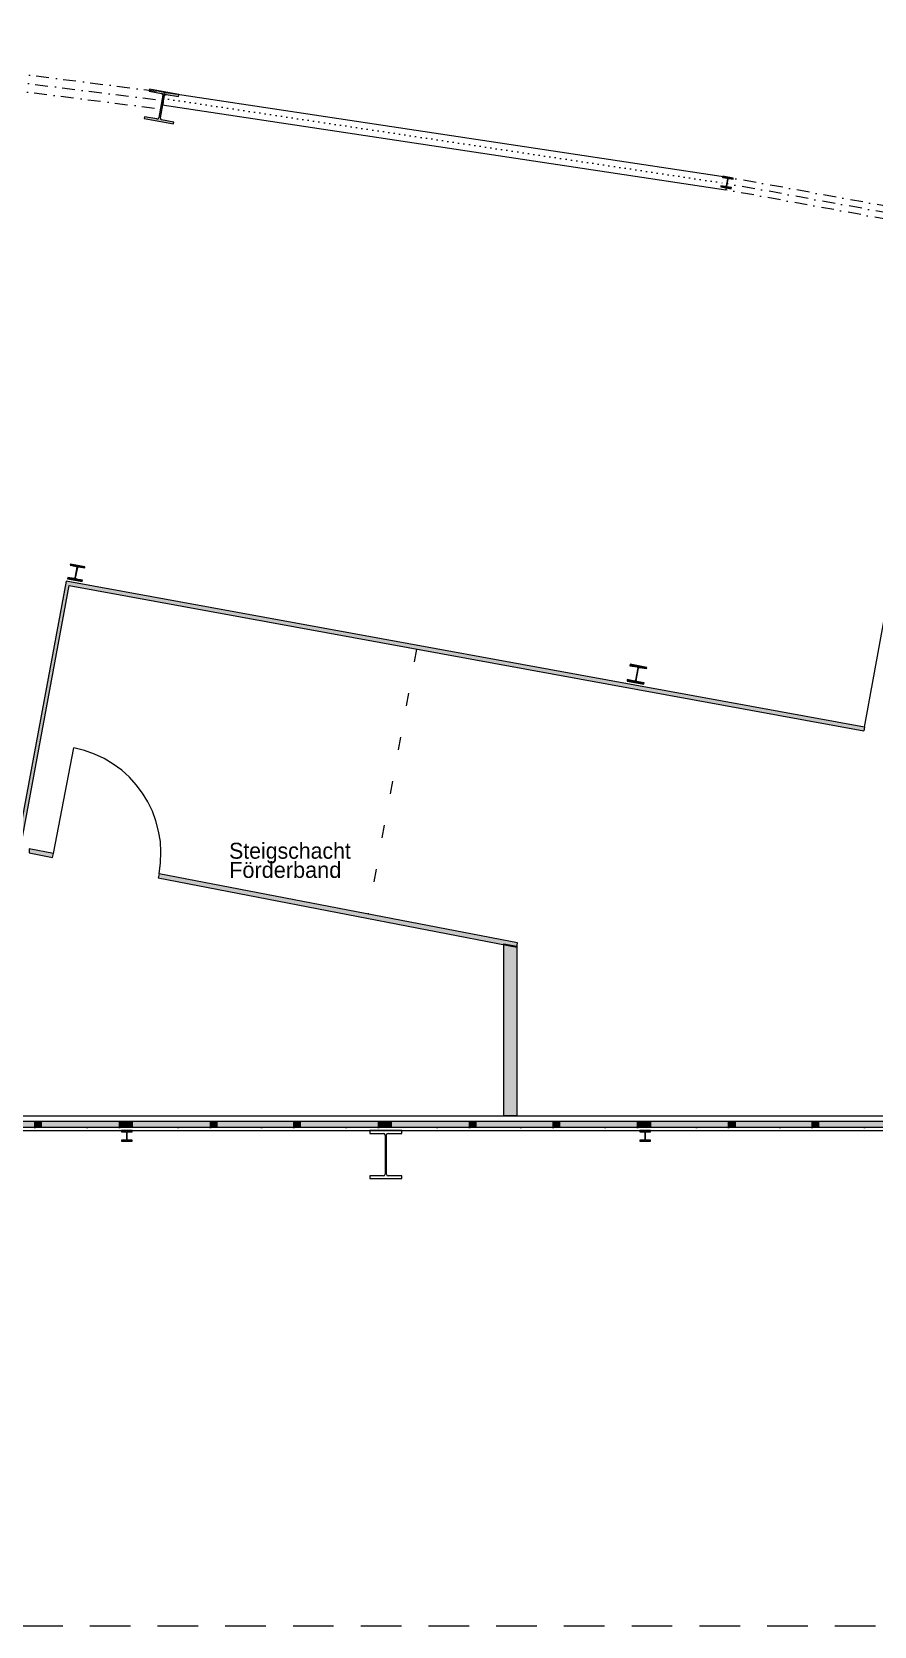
# Model space of a CAD drawing. Header units: inches. Extents: x 57357 to 155319, y 32663 to 109116.
# Drawn here: x 127324 to 135232, y 93405 to 108378 of the extents above; entities that cross this region are included whole.
import ezdxf

# ---------------------------------------------------------------- set-up
doc = ezdxf.new("R2010")
doc.units = ezdxf.units.IN
doc.header["$LTSCALE"] = 300
doc.header["$MEASUREMENT"] = 0
for name, pattern in [('Achse', [0.47, 0.01, -0.16, 0.3]), ('Punktlinie', [1.4, 0.4, -1]), ('Standardmuster', [0]), ('Strichlinie__lang', [2.12, 1.27, -0.85]), ('Strichpunktlinie', [0.85, 0.4, -0.24, 0.01, -0.2]), ('Wipeout_Contour', [1.01, 0.01, -1])]:
    doc.linetypes.add(name, pattern=pattern)
doc.layers.add('Grundebene', color=7, linetype='Continuous')
doc.styles.add('ARIAL', font='arial.ttf', dxfattribs={"height": 0.2})

# ---------------------------------------------------------------- blocks, each defined once
blk = doc.blocks.new('Color_Area-9BF')
at = {"layer": 'Grundebene', "true_color": 0xffffff, "transparency": 33554687}
blk.add_hatch(color=7, dxfattribs=at).paths.add_polyline_path([(128205, 98148), (128205, 98088), (128145, 98088), (128145, 98148)], flags=0)
at = {"layer": 'Grundebene', "color": 18, "linetype": 'Wipeout_Contour', "lineweight": 13, "true_color": 0x000000}
for p, q in [((128145, 98088), (128145, 98148)), ((128145, 98148), (128205, 98148)), ((128205, 98088), (128145, 98088)), ((128205, 98148), (128205, 98088))]:
    blk.add_line(p, q, dxfattribs=at)
blk = doc.blocks.new('Color_Area-9D1')
at = {"layer": 'Grundebene', "true_color": 0xffffff, "transparency": 33554687}
blk.add_hatch(color=7, dxfattribs=at).paths.add_polyline_path([(127351, 98088), (126627, 98088), (126627, 98148), (127351, 98148)], flags=0)
at = {"layer": 'Grundebene', "color": 18, "linetype": 'Wipeout_Contour', "lineweight": 13, "true_color": 0x000000}
for p, q in [((126627, 98088), (126627, 98148)), ((126627, 98148), (127351, 98148)), ((127351, 98088), (126627, 98088)), ((127351, 98148), (127351, 98088))]:
    blk.add_line(p, q, dxfattribs=at)
blk = doc.blocks.new('Color_Area-9DD')
at = {"layer": 'Grundebene', "true_color": 0xffffff, "transparency": 33554687}
blk.add_hatch(color=7, dxfattribs=at).paths.add_polyline_path([(127381, 98088), (127351, 98088), (127351, 98148), (127381, 98148)], flags=0)
at = {"layer": 'Grundebene', "color": 18, "linetype": 'Wipeout_Contour', "lineweight": 13, "true_color": 0x000000}
for p, q in [((127351, 98088), (127351, 98148)), ((127351, 98148), (127381, 98148)), ((127381, 98088), (127351, 98088)), ((127381, 98148), (127381, 98088))]:
    blk.add_line(p, q, dxfattribs=at)
blk = doc.blocks.new('Color_Area-9E3')
at = {"layer": 'Grundebene', "true_color": 0xffffff, "transparency": 33554687}
blk.add_hatch(color=7, dxfattribs=at).paths.add_polyline_path([(128145, 98088), (127411, 98088), (127411, 98148), (128145, 98148)], flags=0)
at = {"layer": 'Grundebene', "color": 18, "linetype": 'Wipeout_Contour', "lineweight": 13, "true_color": 0x000000}
for p, q in [((127411, 98088), (127411, 98148)), ((127411, 98148), (128145, 98148)), ((128145, 98088), (127411, 98088)), ((128145, 98148), (128145, 98088))]:
    blk.add_line(p, q, dxfattribs=at)
blk = doc.blocks.new('Color_Area-9E9')
at = {"layer": 'Grundebene', "true_color": 0xffffff, "transparency": 33554687}
blk.add_hatch(color=7, dxfattribs=at).paths.add_polyline_path([(127411, 98088), (127381, 98088), (127381, 98148), (127411, 98148)], flags=0)
at = {"layer": 'Grundebene', "color": 18, "linetype": 'Wipeout_Contour', "lineweight": 13, "true_color": 0x000000}
for p, q in [((127381, 98088), (127381, 98148)), ((127381, 98148), (127411, 98148)), ((127411, 98088), (127381, 98088)), ((127411, 98148), (127411, 98088))]:
    blk.add_line(p, q, dxfattribs=at)
blk = doc.blocks.new('Color_Area-A0F')
at = {"layer": 'Grundebene', "true_color": 0xffffff, "transparency": 33554687}
blk.add_hatch(color=7, dxfattribs=at).paths.add_polyline_path([(128205, 98088), (128205, 98148), (128265, 98148), (128265, 98088)], flags=0)
at = {"layer": 'Grundebene', "color": 18, "linetype": 'Wipeout_Contour', "lineweight": 13, "true_color": 0x000000}
for p, q in [((128205, 98088), (128205, 98148)), ((128205, 98148), (128265, 98148)), ((128265, 98088), (128205, 98088)), ((128265, 98148), (128265, 98088))]:
    blk.add_line(p, q, dxfattribs=at)
blk = doc.blocks.new('Color_Area-A15')
at = {"layer": 'Grundebene', "true_color": 0xffffff, "transparency": 33554687}
blk.add_hatch(color=7, dxfattribs=at).paths.add_polyline_path([(130638, 98148), (130638, 98088), (130578, 98088), (130578, 98148)], flags=0)
at = {"layer": 'Grundebene', "color": 18, "linetype": 'Wipeout_Contour', "lineweight": 13, "true_color": 0x000000}
for p, q in [((130578, 98088), (130578, 98148)), ((130578, 98148), (130638, 98148)), ((130638, 98088), (130578, 98088)), ((130638, 98148), (130638, 98088))]:
    blk.add_line(p, q, dxfattribs=at)
blk = doc.blocks.new('Color_Area-A1B')
at = {"layer": 'Grundebene', "true_color": 0xffffff, "transparency": 33554687}
blk.add_hatch(color=7, dxfattribs=at).paths.add_polyline_path([(129000, 98088), (128265, 98088), (128265, 98148), (129000, 98148)], flags=0)
at = {"layer": 'Grundebene', "color": 18, "linetype": 'Wipeout_Contour', "lineweight": 13, "true_color": 0x000000}
for p, q in [((128265, 98088), (128265, 98148)), ((128265, 98148), (129000, 98148)), ((129000, 98088), (128265, 98088)), ((129000, 98148), (129000, 98088))]:
    blk.add_line(p, q, dxfattribs=at)
blk = doc.blocks.new('Color_Area-A21')
at = {"layer": 'Grundebene', "true_color": 0xffffff, "transparency": 33554687}
blk.add_hatch(color=7, dxfattribs=at).paths.add_polyline_path([(129030, 98088), (129000, 98088), (129000, 98148), (129030, 98148)], flags=0)
at = {"layer": 'Grundebene', "color": 18, "linetype": 'Wipeout_Contour', "lineweight": 13, "true_color": 0x000000}
for p, q in [((129000, 98088), (129000, 98148)), ((129000, 98148), (129030, 98148)), ((129030, 98088), (129000, 98088)), ((129030, 98148), (129030, 98088))]:
    blk.add_line(p, q, dxfattribs=at)
blk = doc.blocks.new('Color_Area-A27')
at = {"layer": 'Grundebene', "true_color": 0xffffff, "transparency": 33554687}
blk.add_hatch(color=7, dxfattribs=at).paths.add_polyline_path([(129784, 98088), (129060, 98088), (129060, 98148), (129784, 98148)], flags=0)
at = {"layer": 'Grundebene', "color": 18, "linetype": 'Wipeout_Contour', "lineweight": 13, "true_color": 0x000000}
for p, q in [((129060, 98088), (129060, 98148)), ((129060, 98148), (129784, 98148)), ((129784, 98088), (129060, 98088)), ((129784, 98148), (129784, 98088))]:
    blk.add_line(p, q, dxfattribs=at)
blk = doc.blocks.new('Color_Area-A2D')
at = {"layer": 'Grundebene', "true_color": 0xffffff, "transparency": 33554687}
blk.add_hatch(color=7, dxfattribs=at).paths.add_polyline_path([(129060, 98088), (129030, 98088), (129030, 98148), (129060, 98148)], flags=0)
at = {"layer": 'Grundebene', "color": 18, "linetype": 'Wipeout_Contour', "lineweight": 13, "true_color": 0x000000}
for p, q in [((129030, 98088), (129030, 98148)), ((129030, 98148), (129060, 98148)), ((129060, 98088), (129030, 98088)), ((129060, 98148), (129060, 98088))]:
    blk.add_line(p, q, dxfattribs=at)
blk = doc.blocks.new('Color_Area-A33')
at = {"layer": 'Grundebene', "true_color": 0xffffff, "transparency": 33554687}
blk.add_hatch(color=7, dxfattribs=at).paths.add_polyline_path([(129814, 98088), (129784, 98088), (129784, 98148), (129814, 98148)], flags=0)
at = {"layer": 'Grundebene', "color": 18, "linetype": 'Wipeout_Contour', "lineweight": 13, "true_color": 0x000000}
for p, q in [((129784, 98088), (129784, 98148)), ((129784, 98148), (129814, 98148)), ((129814, 98088), (129784, 98088)), ((129814, 98148), (129814, 98088))]:
    blk.add_line(p, q, dxfattribs=at)
blk = doc.blocks.new('Color_Area-A39')
at = {"layer": 'Grundebene', "true_color": 0xffffff, "transparency": 33554687}
blk.add_hatch(color=7, dxfattribs=at).paths.add_polyline_path([(130578, 98088), (129844, 98088), (129844, 98148), (130578, 98148)], flags=0)
at = {"layer": 'Grundebene', "color": 18, "linetype": 'Wipeout_Contour', "lineweight": 13, "true_color": 0x000000}
for p, q in [((129844, 98088), (129844, 98148)), ((129844, 98148), (130578, 98148)), ((130578, 98088), (129844, 98088)), ((130578, 98148), (130578, 98088))]:
    blk.add_line(p, q, dxfattribs=at)
blk = doc.blocks.new('Color_Area-A3F')
at = {"layer": 'Grundebene', "true_color": 0xffffff, "transparency": 33554687}
blk.add_hatch(color=7, dxfattribs=at).paths.add_polyline_path([(129844, 98088), (129814, 98088), (129814, 98148), (129844, 98148)], flags=0)
at = {"layer": 'Grundebene', "color": 18, "linetype": 'Wipeout_Contour', "lineweight": 13, "true_color": 0x000000}
for p, q in [((129814, 98088), (129814, 98148)), ((129814, 98148), (129844, 98148)), ((129844, 98088), (129814, 98088)), ((129844, 98148), (129844, 98088))]:
    blk.add_line(p, q, dxfattribs=at)
blk = doc.blocks.new('Color_Area-A65')
at = {"layer": 'Grundebene', "true_color": 0xffffff, "transparency": 33554687}
blk.add_hatch(color=7, dxfattribs=at).paths.add_polyline_path([(130638, 98088), (130638, 98148), (130698, 98148), (130698, 98088)], flags=0)
at = {"layer": 'Grundebene', "color": 18, "linetype": 'Wipeout_Contour', "lineweight": 13, "true_color": 0x000000}
for p, q in [((130638, 98088), (130638, 98148)), ((130638, 98148), (130698, 98148)), ((130698, 98088), (130638, 98088)), ((130698, 98148), (130698, 98088))]:
    blk.add_line(p, q, dxfattribs=at)
blk = doc.blocks.new('Color_Area-A6B')
at = {"layer": 'Grundebene', "true_color": 0xffffff, "transparency": 33554687}
blk.add_hatch(color=7, dxfattribs=at).paths.add_polyline_path([(133071, 98148), (133071, 98088), (133011, 98088), (133011, 98148)], flags=0)
at = {"layer": 'Grundebene', "color": 18, "linetype": 'Wipeout_Contour', "lineweight": 13, "true_color": 0x000000}
for p, q in [((133011, 98088), (133011, 98148)), ((133011, 98148), (133071, 98148)), ((133071, 98088), (133011, 98088)), ((133071, 98148), (133071, 98088))]:
    blk.add_line(p, q, dxfattribs=at)
blk = doc.blocks.new('Color_Area-A71')
at = {"layer": 'Grundebene', "true_color": 0xffffff, "transparency": 33554687}
blk.add_hatch(color=7, dxfattribs=at).paths.add_polyline_path([(131433, 98088), (130698, 98088), (130698, 98148), (131433, 98148)], flags=0)
at = {"layer": 'Grundebene', "color": 18, "linetype": 'Wipeout_Contour', "lineweight": 13, "true_color": 0x000000}
for p, q in [((130698, 98088), (130698, 98148)), ((130698, 98148), (131433, 98148)), ((131433, 98088), (130698, 98088)), ((131433, 98148), (131433, 98088))]:
    blk.add_line(p, q, dxfattribs=at)
blk = doc.blocks.new('Color_Area-A77')
at = {"layer": 'Grundebene', "true_color": 0xffffff, "transparency": 33554687}
blk.add_hatch(color=7, dxfattribs=at).paths.add_polyline_path([(131463, 98088), (131433, 98088), (131433, 98148), (131463, 98148)], flags=0)
at = {"layer": 'Grundebene', "color": 18, "linetype": 'Wipeout_Contour', "lineweight": 13, "true_color": 0x000000}
for p, q in [((131433, 98088), (131433, 98148)), ((131433, 98148), (131463, 98148)), ((131463, 98088), (131433, 98088)), ((131463, 98148), (131463, 98088))]:
    blk.add_line(p, q, dxfattribs=at)
blk = doc.blocks.new('Color_Area-A7D')
at = {"layer": 'Grundebene', "true_color": 0xffffff, "transparency": 33554687}
blk.add_hatch(color=7, dxfattribs=at).paths.add_polyline_path([(132217, 98088), (131493, 98088), (131493, 98148), (132217, 98148)], flags=0)
at = {"layer": 'Grundebene', "color": 18, "linetype": 'Wipeout_Contour', "lineweight": 13, "true_color": 0x000000}
for p, q in [((131493, 98088), (131493, 98148)), ((131493, 98148), (132217, 98148)), ((132217, 98088), (131493, 98088)), ((132217, 98148), (132217, 98088))]:
    blk.add_line(p, q, dxfattribs=at)
blk = doc.blocks.new('Color_Area-A83')
at = {"layer": 'Grundebene', "true_color": 0xffffff, "transparency": 33554687}
blk.add_hatch(color=7, dxfattribs=at).paths.add_polyline_path([(131493, 98088), (131463, 98088), (131463, 98148), (131493, 98148)], flags=0)
at = {"layer": 'Grundebene', "color": 18, "linetype": 'Wipeout_Contour', "lineweight": 13, "true_color": 0x000000}
for p, q in [((131463, 98088), (131463, 98148)), ((131463, 98148), (131493, 98148)), ((131493, 98088), (131463, 98088)), ((131493, 98148), (131493, 98088))]:
    blk.add_line(p, q, dxfattribs=at)
blk = doc.blocks.new('Color_Area-A89')
at = {"layer": 'Grundebene', "true_color": 0xffffff, "transparency": 33554687}
blk.add_hatch(color=7, dxfattribs=at).paths.add_polyline_path([(132247, 98088), (132217, 98088), (132217, 98148), (132247, 98148)], flags=0)
at = {"layer": 'Grundebene', "color": 18, "linetype": 'Wipeout_Contour', "lineweight": 13, "true_color": 0x000000}
for p, q in [((132217, 98088), (132217, 98148)), ((132217, 98148), (132247, 98148)), ((132247, 98088), (132217, 98088)), ((132247, 98148), (132247, 98088))]:
    blk.add_line(p, q, dxfattribs=at)
blk = doc.blocks.new('Color_Area-A8F')
at = {"layer": 'Grundebene', "true_color": 0xffffff, "transparency": 33554687}
blk.add_hatch(color=7, dxfattribs=at).paths.add_polyline_path([(133011, 98088), (132277, 98088), (132277, 98148), (133011, 98148)], flags=0)
at = {"layer": 'Grundebene', "color": 18, "linetype": 'Wipeout_Contour', "lineweight": 13, "true_color": 0x000000}
for p, q in [((132277, 98088), (132277, 98148)), ((132277, 98148), (133011, 98148)), ((133011, 98088), (132277, 98088)), ((133011, 98148), (133011, 98088))]:
    blk.add_line(p, q, dxfattribs=at)
blk = doc.blocks.new('Color_Area-A95')
at = {"layer": 'Grundebene', "true_color": 0xffffff, "transparency": 33554687}
blk.add_hatch(color=7, dxfattribs=at).paths.add_polyline_path([(132277, 98088), (132247, 98088), (132247, 98148), (132277, 98148)], flags=0)
at = {"layer": 'Grundebene', "color": 18, "linetype": 'Wipeout_Contour', "lineweight": 13, "true_color": 0x000000}
for p, q in [((132247, 98088), (132247, 98148)), ((132247, 98148), (132277, 98148)), ((132277, 98088), (132247, 98088)), ((132277, 98148), (132277, 98088))]:
    blk.add_line(p, q, dxfattribs=at)
blk = doc.blocks.new('Color_Area-ABB')
at = {"layer": 'Grundebene', "true_color": 0xffffff, "transparency": 33554687}
blk.add_hatch(color=7, dxfattribs=at).paths.add_polyline_path([(133071, 98088), (133071, 98148), (133131, 98148), (133131, 98088)], flags=0)
at = {"layer": 'Grundebene', "color": 18, "linetype": 'Wipeout_Contour', "lineweight": 13, "true_color": 0x000000}
for p, q in [((133071, 98088), (133071, 98148)), ((133071, 98148), (133131, 98148)), ((133131, 98088), (133071, 98088)), ((133131, 98148), (133131, 98088))]:
    blk.add_line(p, q, dxfattribs=at)
blk = doc.blocks.new('Color_Area-AC7')
at = {"layer": 'Grundebene', "true_color": 0xffffff, "transparency": 33554687}
blk.add_hatch(color=7, dxfattribs=at).paths.add_polyline_path([(133866, 98088), (133131, 98088), (133131, 98148), (133866, 98148)], flags=0)
at = {"layer": 'Grundebene', "color": 18, "linetype": 'Wipeout_Contour', "lineweight": 13, "true_color": 0x000000}
for p, q in [((133131, 98088), (133131, 98148)), ((133131, 98148), (133866, 98148)), ((133866, 98088), (133131, 98088)), ((133866, 98148), (133866, 98088))]:
    blk.add_line(p, q, dxfattribs=at)
blk = doc.blocks.new('Color_Area-ACD')
at = {"layer": 'Grundebene', "true_color": 0xffffff, "transparency": 33554687}
blk.add_hatch(color=7, dxfattribs=at).paths.add_polyline_path([(133896, 98088), (133866, 98088), (133866, 98148), (133896, 98148)], flags=0)
at = {"layer": 'Grundebene', "color": 18, "linetype": 'Wipeout_Contour', "lineweight": 13, "true_color": 0x000000}
for p, q in [((133866, 98088), (133866, 98148)), ((133866, 98148), (133896, 98148)), ((133896, 98088), (133866, 98088)), ((133896, 98148), (133896, 98088))]:
    blk.add_line(p, q, dxfattribs=at)
blk = doc.blocks.new('Color_Area-AD3')
at = {"layer": 'Grundebene', "true_color": 0xffffff, "transparency": 33554687}
blk.add_hatch(color=7, dxfattribs=at).paths.add_polyline_path([(134650, 98088), (133926, 98088), (133926, 98148), (134650, 98148)], flags=0)
at = {"layer": 'Grundebene', "color": 18, "linetype": 'Wipeout_Contour', "lineweight": 13, "true_color": 0x000000}
for p, q in [((133926, 98088), (133926, 98148)), ((133926, 98148), (134650, 98148)), ((134650, 98088), (133926, 98088)), ((134650, 98148), (134650, 98088))]:
    blk.add_line(p, q, dxfattribs=at)
blk = doc.blocks.new('Color_Area-AD9')
at = {"layer": 'Grundebene', "true_color": 0xffffff, "transparency": 33554687}
blk.add_hatch(color=7, dxfattribs=at).paths.add_polyline_path([(133926, 98088), (133896, 98088), (133896, 98148), (133926, 98148)], flags=0)
at = {"layer": 'Grundebene', "color": 18, "linetype": 'Wipeout_Contour', "lineweight": 13, "true_color": 0x000000}
for p, q in [((133896, 98088), (133896, 98148)), ((133896, 98148), (133926, 98148)), ((133926, 98088), (133896, 98088)), ((133926, 98148), (133926, 98088))]:
    blk.add_line(p, q, dxfattribs=at)
blk = doc.blocks.new('Color_Area-ADF')
at = {"layer": 'Grundebene', "true_color": 0xffffff, "transparency": 33554687}
blk.add_hatch(color=7, dxfattribs=at).paths.add_polyline_path([(134680, 98088), (134650, 98088), (134650, 98148), (134680, 98148)], flags=0)
at = {"layer": 'Grundebene', "color": 18, "linetype": 'Wipeout_Contour', "lineweight": 13, "true_color": 0x000000}
for p, q in [((134650, 98088), (134650, 98148)), ((134650, 98148), (134680, 98148)), ((134680, 98088), (134650, 98088)), ((134680, 98148), (134680, 98088))]:
    blk.add_line(p, q, dxfattribs=at)
blk = doc.blocks.new('Color_Area-AE5')
at = {"layer": 'Grundebene', "true_color": 0xffffff, "transparency": 33554687}
blk.add_hatch(color=7, dxfattribs=at).paths.add_polyline_path([(135444, 98088), (134710, 98088), (134710, 98148), (135444, 98148)], flags=0)
at = {"layer": 'Grundebene', "color": 18, "linetype": 'Wipeout_Contour', "lineweight": 13, "true_color": 0x000000}
for p, q in [((134710, 98088), (134710, 98148)), ((134710, 98148), (135444, 98148)), ((135444, 98088), (134710, 98088)), ((135444, 98148), (135444, 98088))]:
    blk.add_line(p, q, dxfattribs=at)
blk = doc.blocks.new('Color_Area-AEB')
at = {"layer": 'Grundebene', "true_color": 0xffffff, "transparency": 33554687}
blk.add_hatch(color=7, dxfattribs=at).paths.add_polyline_path([(134710, 98088), (134680, 98088), (134680, 98148), (134710, 98148)], flags=0)
at = {"layer": 'Grundebene', "color": 18, "linetype": 'Wipeout_Contour', "lineweight": 13, "true_color": 0x000000}
for p, q in [((134680, 98088), (134680, 98148)), ((134680, 98148), (134710, 98148)), ((134710, 98088), (134680, 98088)), ((134710, 98148), (134710, 98088))]:
    blk.add_line(p, q, dxfattribs=at)
blk = doc.blocks.new('Color_Area-245F')
at = {"layer": 'Grundebene', "true_color": 0x000000, "transparency": 33554687}
blk.add_hatch(color=18, dxfattribs=at).paths.add_polyline_path([(131876, 99792), (131876, 98198), (131756, 98198), (131756, 99814)], flags=0)
at = {"layer": 'Grundebene', "color": 18, "linetype": 'Continuous', "lineweight": 13, "true_color": 0x000000}
blk.add_lwpolyline([(131876, 99792), (131876, 98198), (131756, 98198), (131756, 99814), (131876, 99792)], dxfattribs=at)
blk = doc.blocks.new('Color_Area-2463')
at = {"layer": 'Grundebene', "true_color": 0x000000, "transparency": 33554687}
h = blk.add_hatch(color=18, dxfattribs=at)
h.paths.add_polyline_path([(137828, 98633), (143124, 97611), (143131, 97650), (137836, 98672)], flags=0)
h.paths.add_polyline_path([(127519, 100623), (127526, 100662), (127297, 100706), (127297, 100666)], flags=0)
h.paths.add_polyline_path([(131876, 99782), (131883, 99821), (128518, 100471), (128510, 100431)], flags=0)
at = {"layer": 'Grundebene', "color": 18, "linetype": 'Continuous', "lineweight": 13, "true_color": 0x000000}
for points in [[(127519, 100623), (127526, 100662), (127297, 100706), (127297, 100666), (127519, 100623)], [(131876, 99782), (131883, 99821), (128518, 100471), (128510, 100431), (131876, 99782)], [(137828, 98633), (143124, 97611), (143131, 97650), (137836, 98672), (137828, 98633)]]:
    blk.add_lwpolyline(points, dxfattribs=at)
blk = doc.blocks.new('door-246F')
at = {"layer": 'Grundebene', "color": 18, "linetype": 'Standardmuster', "lineweight": 13, "true_color": 0x000000}
blk.add_line((127526, 100662), (127718, 101654), dxfattribs=at)
blk.add_arc((127526, 100662), 1010, 349.0758, 79.0758, dxfattribs=at)

msp = doc.modelspace()

# ---------------------------------------------------------------- hatches: boundary and pattern name
at = {"layer": 'Grundebene', "true_color": 0x000000, "transparency": 33554687}
for points in [[(128657, 107530), (128654, 107513), (128379, 107563), (128382, 107581), (128501, 107559), (128509, 107561), (128514, 107568), (128555, 107786), (128552, 107794), (128546, 107799), (128426, 107821), (128429, 107839), (128705, 107788), (128702, 107770), (128582, 107792), (128574, 107790), (128569, 107783), (128529, 107565), (128532, 107557), (128538, 107552)], [(133893, 106915), (133891, 106905), (133793, 106923), (133794, 106933), (133836, 106925), (133839, 106926), (133841, 106929), (133854, 106998), (133853, 107002), (133851, 107004), (133809, 107011), (133811, 107021), (133909, 107003), (133907, 106993), (133865, 107001), (133862, 107000), (133860, 106997), (133847, 106927), (133848, 106924), (133851, 106922)], [(127799, 103229), (127797, 103217), (127659, 103242), (127662, 103254), (127722, 103243), (127725, 103244), (127728, 103247), (127747, 103351), (127746, 103354), (127743, 103357), (127683, 103368), (127685, 103380), (127822, 103354), (127820, 103343), (127760, 103354), (127756, 103353), (127754, 103350), (127735, 103246), (127736, 103242), (127739, 103240)], [(127177, 100689), (127646, 103218), (127674, 103177), (127192, 100575)], [(135141, 101846), (135134, 101812), (127674, 103177), (127646, 103218)], [(133072, 102265), (133070, 102252), (132912, 102281), (132914, 102294), (132983, 102281), (132988, 102282), (132990, 102286), (133012, 102406), (133011, 102410), (133008, 102413), (132939, 102425), (132941, 102438), (133098, 102409), (133096, 102397), (133027, 102409), (133023, 102408), (133020, 102404), (132998, 102284), (133000, 102280), (133003, 102277)]]:
    msp.add_hatch(color=18, dxfattribs=at).paths.add_polyline_path(points, flags=0)

# ---------------------------------------------------------------- linework, layer by layer
at = {"layer": 'Grundebene', "color": 18, "linetype": 'Strichpunktlinie', "lineweight": 13, "true_color": 0x000000}
for p, q in [((124065, 108298), (128557, 107733)), ((124075, 108378), (128567, 107812)), ((124055, 108219), (128547, 107653)), ((124055, 108219), (128547, 107653)), ((128508, 107823), (128626, 107801)), ((128567, 107812), (128547, 107653)), ((133810, 107021), (133909, 107003)), ((133859, 107012), (133838, 106894)), ((139129, 105987), (133849, 106953)), ((139140, 106046), (133859, 107012)), ((139119, 105928), (133838, 106894)), ((139119, 105928), (133838, 106894)), ((127753, 103367), (127728, 103229)), ((127669, 103240), (127787, 103219)), ((132942, 102275), (133040, 102257))]:
    msp.add_line(p, q, dxfattribs=at)
at = {"layer": 'Grundebene', "color": 18, "linetype": 'Continuous', "lineweight": 13, "true_color": 0x000000}
for p, q in [((128429, 107839), (128426, 107821)), ((128426, 107821), (128542, 107800)), ((128705, 107788), (128429, 107839)), ((128566, 107812), (128548, 107693)), ((128566, 107812), (133859, 107012)), ((128554, 107782), (128515, 107572)), ((128530, 107569), (128569, 107779)), ((128548, 107693), (133841, 106894)), ((128548, 107693), (133841, 106894)), ((128586, 107791), (128702, 107770)), ((128702, 107770), (128705, 107788)), ((128382, 107581), (128379, 107563)), ((128379, 107563), (128654, 107513)), ((128498, 107560), (128382, 107581)), ((128657, 107530), (128542, 107551)), ((128654, 107513), (128657, 107530)), ((133794, 106933), (133793, 106923)), ((133793, 106923), (133891, 106905)), ((133835, 106925), (133794, 106933)), ((133811, 107021), (133809, 107011)), ((133809, 107011), (133849, 107004)), ((133909, 107003), (133811, 107021)), ((133859, 107012), (133841, 106894)), ((133854, 106997), (133842, 106930)), ((133848, 106929), (133860, 106996)), ((133893, 106915), (133852, 106922)), ((133867, 107001), (133907, 106993)), ((133891, 106905), (133893, 106915)), ((133907, 106993), (133909, 107003)), ((127685, 103380), (127683, 103368)), ((127683, 103368), (127741, 103357)), ((127822, 103354), (127685, 103380)), ((127747, 103349), (127728, 103249)), ((127735, 103247), (127754, 103348)), ((127762, 103353), (127820, 103343)), ((127820, 103343), (127822, 103354)), ((127192, 100575), (127674, 103177)), ((127646, 103218), (127196, 100789)), ((135141, 101846), (127646, 103218)), ((127662, 103254), (127659, 103242)), ((127659, 103242), (127797, 103217)), ((127720, 103243), (127662, 103254)), ((127674, 103177), (135134, 101812)), ((127799, 103229), (127741, 103239)), ((127797, 103217), (127799, 103229)), ((135141, 101846), (135323, 102840)), ((132941, 102438), (132939, 102425)), ((132939, 102425), (133006, 102413)), ((133098, 102409), (132941, 102438)), ((132914, 102294), (132912, 102281)), ((132912, 102281), (133070, 102252)), ((132981, 102281), (132914, 102294)), ((133012, 102404), (132991, 102288)), ((132999, 102286), (133020, 102402)), ((133072, 102265), (133005, 102277)), ((133029, 102409), (133096, 102397)), ((133096, 102397), (133098, 102409)), ((133070, 102252), (133072, 102265)), ((135141, 101846), (135134, 101812)), ((125772, 98198), (128205, 98198)), ((126627, 98148), (127351, 98148)), ((127351, 98088), (126627, 98088)), ((127351, 98088), (127351, 98148)), ((127351, 98148), (127381, 98148)), ((127381, 98088), (127351, 98088)), ((127381, 98148), (127381, 98088)), ((127381, 98088), (127381, 98148)), ((127381, 98148), (127411, 98148)), ((127411, 98088), (127381, 98088)), ((127411, 98148), (128145, 98148)), ((127411, 98148), (127411, 98088)), ((128145, 98088), (127411, 98088)), ((128145, 98088), (128145, 98148)), ((128145, 98148), (128205, 98148)), ((128205, 98088), (128145, 98088)), ((128205, 98198), (130638, 98198)), ((128205, 98088), (128205, 98148)), ((128205, 98148), (128265, 98148)), ((128205, 98088), (128205, 98148)), ((128265, 98088), (128205, 98088)), ((128265, 98148), (128265, 98088)), ((128265, 98148), (129000, 98148)), ((129000, 98088), (128265, 98088)), ((129000, 98088), (129000, 98148)), ((129000, 98148), (129030, 98148)), ((129030, 98088), (129000, 98088)), ((129030, 98148), (129030, 98088)), ((129030, 98088), (129030, 98148)), ((129030, 98148), (129060, 98148)), ((129060, 98088), (129030, 98088)), ((129060, 98148), (129784, 98148)), ((129060, 98148), (129060, 98088)), ((129784, 98088), (129060, 98088)), ((129784, 98088), (129784, 98148)), ((129784, 98148), (129814, 98148)), ((129814, 98088), (129784, 98088)), ((129814, 98148), (129814, 98088)), ((129814, 98088), (129814, 98148)), ((129814, 98148), (129844, 98148)), ((129844, 98088), (129814, 98088)), ((129844, 98148), (130578, 98148)), ((129844, 98148), (129844, 98088)), ((130578, 98088), (129844, 98088)), ((130578, 98088), (130578, 98148)), ((130578, 98148), (130638, 98148)), ((130638, 98088), (130578, 98088)), ((130638, 98198), (133071, 98198)), ((130638, 98088), (130638, 98148)), ((130638, 98148), (130698, 98148)), ((130638, 98088), (130638, 98148)), ((130698, 98088), (130638, 98088)), ((130698, 98148), (130698, 98088)), ((130698, 98148), (131433, 98148)), ((131433, 98088), (130698, 98088)), ((131433, 98088), (131433, 98148)), ((131433, 98148), (131463, 98148)), ((131463, 98088), (131433, 98088)), ((131463, 98148), (131463, 98088)), ((131463, 98088), (131463, 98148)), ((131463, 98148), (131493, 98148)), ((131493, 98088), (131463, 98088)), ((131493, 98148), (132217, 98148)), ((131493, 98148), (131493, 98088)), ((132217, 98088), (131493, 98088)), ((132217, 98088), (132217, 98148)), ((132217, 98148), (132247, 98148)), ((132247, 98088), (132217, 98088)), ((132247, 98148), (132247, 98088)), ((132247, 98088), (132247, 98148)), ((132247, 98148), (132277, 98148)), ((132277, 98088), (132247, 98088)), ((132277, 98148), (133011, 98148)), ((132277, 98148), (132277, 98088)), ((133011, 98088), (132277, 98088)), ((133011, 98088), (133011, 98148)), ((133011, 98148), (133071, 98148)), ((133071, 98088), (133011, 98088)), ((133071, 98198), (135504, 98198)), ((133071, 98088), (133071, 98148)), ((133071, 98148), (133131, 98148)), ((133071, 98088), (133071, 98148)), ((133131, 98088), (133071, 98088)), ((133131, 98148), (133131, 98088)), ((133131, 98148), (133866, 98148)), ((133866, 98088), (133131, 98088)), ((133866, 98088), (133866, 98148)), ((133866, 98148), (133896, 98148)), ((133896, 98088), (133866, 98088)), ((133896, 98148), (133896, 98088)), ((133896, 98088), (133896, 98148)), ((133896, 98148), (133926, 98148)), ((133926, 98088), (133896, 98088)), ((133926, 98148), (134650, 98148)), ((133926, 98148), (133926, 98088)), ((134650, 98088), (133926, 98088)), ((134650, 98088), (134650, 98148)), ((134650, 98148), (134680, 98148)), ((134680, 98088), (134650, 98088)), ((134680, 98148), (134680, 98088)), ((134680, 98088), (134680, 98148)), ((134680, 98148), (134710, 98148)), ((134710, 98088), (134680, 98088)), ((134710, 98148), (135444, 98148)), ((134710, 98148), (134710, 98088)), ((135444, 98088), (134710, 98088)), ((125772, 98058), (128205, 98058)), ((128264, 98058), (128164, 98058)), ((128164, 98058), (128164, 98048)), ((128164, 98048), (128205, 98048)), ((128205, 97968), (128164, 97968)), ((128164, 97968), (128164, 97958)), ((128164, 97958), (128264, 97958)), ((128205, 98058), (130638, 98058)), ((128211, 98042), (128211, 97974)), ((128217, 97974), (128217, 98042)), ((128223, 98048), (128264, 98048)), ((128264, 97968), (128223, 97968)), ((128264, 98048), (128264, 98058)), ((128264, 97958), (128264, 97968)), ((130797, 98058), (130497, 98058)), ((130497, 98058), (130497, 98032)), ((130497, 98032), (130626, 98032)), ((130638, 98058), (133071, 98058)), ((130640, 98018), (130640, 97648)), ((130654, 97648), (130654, 98018)), ((130668, 98032), (130797, 98032)), ((130797, 98032), (130797, 98058)), ((133131, 98058), (133031, 98058)), ((133031, 98058), (133031, 98048)), ((133031, 98048), (133072, 98048)), ((133072, 97968), (133031, 97968)), ((133031, 97968), (133031, 97958)), ((133031, 97958), (133131, 97958)), ((133071, 98058), (135504, 98058)), ((133078, 98042), (133078, 97974)), ((133084, 97974), (133084, 98042)), ((133090, 98048), (133131, 98048)), ((133131, 97968), (133090, 97968)), ((133131, 98048), (133131, 98058)), ((133131, 97958), (133131, 97968)), ((130626, 97634), (130497, 97634)), ((130497, 97634), (130497, 97608)), ((130797, 97634), (130668, 97634)), ((130797, 97608), (130797, 97634)), ((130497, 97608), (130797, 97608))]:
    msp.add_line(p, q, dxfattribs=at)
at = {"layer": 'Grundebene', "color": 18, "linetype": 'Achse', "lineweight": 13, "true_color": 0x000000}
msp.add_line((128557, 107753), (133850, 106953), dxfattribs=at)
at = {"layer": 'Grundebene', "color": 18, "linetype": 'Punktlinie', "lineweight": 13, "true_color": 0x000000}
msp.add_line((130935, 102580), (130480, 100092), dxfattribs=at)
at = {"layer": 'Grundebene', "color": 18, "linetype": 'Strichlinie__lang', "lineweight": 13, "true_color": 0x000000}
msp.add_line((137789, 93405), (64864, 93405), dxfattribs=at)
at = {"layer": 'Grundebene', "color": 18, "linetype": 'Wipeout_Contour', "lineweight": 13, "true_color": 0x000000}
for points in [[(126627, 98088), (126627, 98148), (127351, 98148), (127351, 98088), (126627, 98088)], [(127351, 98088), (127351, 98148), (127381, 98148), (127381, 98088), (127351, 98088)], [(127381, 98088), (127381, 98148), (127411, 98148), (127411, 98088), (127381, 98088)], [(127411, 98088), (127411, 98148), (128145, 98148), (128145, 98088), (127411, 98088)], [(128205, 98088), (128145, 98088), (128145, 98148), (128205, 98148), (128205, 98088)], [(128205, 98148), (128265, 98148), (128265, 98088), (128205, 98088), (128205, 98148)], [(128265, 98088), (128265, 98148), (129000, 98148), (129000, 98088), (128265, 98088)], [(129000, 98088), (129000, 98148), (129030, 98148), (129030, 98088), (129000, 98088)], [(129030, 98088), (129030, 98148), (129060, 98148), (129060, 98088), (129030, 98088)], [(129060, 98088), (129060, 98148), (129784, 98148), (129784, 98088), (129060, 98088)], [(129784, 98088), (129784, 98148), (129814, 98148), (129814, 98088), (129784, 98088)], [(129814, 98088), (129814, 98148), (129844, 98148), (129844, 98088), (129814, 98088)], [(129844, 98088), (129844, 98148), (130578, 98148), (130578, 98088), (129844, 98088)], [(130638, 98088), (130578, 98088), (130578, 98148), (130638, 98148), (130638, 98088)], [(130638, 98148), (130698, 98148), (130698, 98088), (130638, 98088), (130638, 98148)], [(130698, 98088), (130698, 98148), (131433, 98148), (131433, 98088), (130698, 98088)], [(131433, 98088), (131433, 98148), (131463, 98148), (131463, 98088), (131433, 98088)], [(131463, 98088), (131463, 98148), (131493, 98148), (131493, 98088), (131463, 98088)], [(131493, 98088), (131493, 98148), (132217, 98148), (132217, 98088), (131493, 98088)], [(132217, 98088), (132217, 98148), (132247, 98148), (132247, 98088), (132217, 98088)], [(132247, 98088), (132247, 98148), (132277, 98148), (132277, 98088), (132247, 98088)], [(132277, 98088), (132277, 98148), (133011, 98148), (133011, 98088), (132277, 98088)], [(133071, 98088), (133011, 98088), (133011, 98148), (133071, 98148), (133071, 98088)], [(133071, 98148), (133131, 98148), (133131, 98088), (133071, 98088), (133071, 98148)], [(133131, 98088), (133131, 98148), (133866, 98148), (133866, 98088), (133131, 98088)], [(133866, 98088), (133866, 98148), (133896, 98148), (133896, 98088), (133866, 98088)], [(133896, 98088), (133896, 98148), (133926, 98148), (133926, 98088), (133896, 98088)], [(133926, 98088), (133926, 98148), (134650, 98148), (134650, 98088), (133926, 98088)], [(134650, 98088), (134650, 98148), (134680, 98148), (134680, 98088), (134650, 98088)], [(134680, 98088), (134680, 98148), (134710, 98148), (134710, 98088), (134680, 98088)], [(134710, 98088), (134710, 98148), (135444, 98148), (135444, 98088), (134710, 98088)]]:
    msp.add_lwpolyline(points, dxfattribs=at)
at = {"layer": 'Grundebene', "color": 18, "linetype": 'Continuous', "lineweight": 13, "true_color": 0x000000}
for centre, radius, start, end in [((128539, 107785), 15, 349.584, 79.584), ((128583, 107777), 15, 79.584, 169.584), ((128500, 107574), 15, 259.584, 349.584), ((128545, 107566), 15, 169.584, 259.584), ((133836, 106931), 6, 259.584, 349.584), ((133853, 106928), 6, 169.584, 259.584), ((133848, 106998), 6, 349.584, 79.584), ((133866, 106995), 6, 79.584, 169.584), ((127740, 103350), 7, 349.584, 79.584), ((127760, 103346), 7, 79.584, 169.584), ((127721, 103250), 7, 259.584, 349.584), ((127742, 103246), 7, 169.584, 259.584), ((132983, 102289), 8, 259.584, 349.584), ((133006, 102285), 8, 169.584, 259.584), ((133004, 102405), 8, 349.584, 79.584), ((133028, 102401), 8, 79.584, 169.584), ((128205, 98042), 6, 360, 90), ((128205, 97974), 6, 270, 360), ((128223, 98042), 6, 90, 180), ((128223, 97974), 6, 180, 270), ((130626, 98018), 14, 0, 90), ((130668, 98018), 14, 90, 180), ((133072, 98042), 6, 360, 90), ((133072, 97974), 6, 270, 360), ((133090, 98042), 6, 90, 180), ((133090, 97974), 6, 180, 270), ((130626, 97648), 14, 270, 360), ((130668, 97648), 14, 180, 270)]:
    msp.add_arc(centre, radius, start, end, dxfattribs=at)

# ---------------------------------------------------------------- block references
at = {"layer": 'Grundebene'}
for name in ['door-246F', 'Color_Area-2463', 'Color_Area-245F', 'Color_Area-9D1', 'Color_Area-9DD', 'Color_Area-9E9', 'Color_Area-9E3', 'Color_Area-9BF', 'Color_Area-A0F', 'Color_Area-A1B', 'Color_Area-A21', 'Color_Area-A2D', 'Color_Area-A27', 'Color_Area-A33', 'Color_Area-A3F', 'Color_Area-A39', 'Color_Area-A15', 'Color_Area-A65', 'Color_Area-A71', 'Color_Area-A77', 'Color_Area-A83', 'Color_Area-A7D', 'Color_Area-A89', 'Color_Area-A95', 'Color_Area-A8F', 'Color_Area-A6B', 'Color_Area-ABB', 'Color_Area-AC7', 'Color_Area-ACD', 'Color_Area-AD9', 'Color_Area-AD3', 'Color_Area-ADF', 'Color_Area-AEB', 'Color_Area-AE5']:
    msp.add_blockref(name, (0, 0), dxfattribs=at)

# ---------------------------------------------------------------- texts
at = {"layer": 'Grundebene', "color": 18, "lineweight": 18, "true_color": 0x000000, "style": 'ARIAL'}
for s, width, p in [('Steigschacht', 0.952116, (129176, 100612)), ('Förderband', 0.972198, (129176, 100432))]:
    msp.add_text(s, height=150, dxfattribs=dict(at, width=width)).set_placement(p)

doc.saveas('drawing.dxf')
